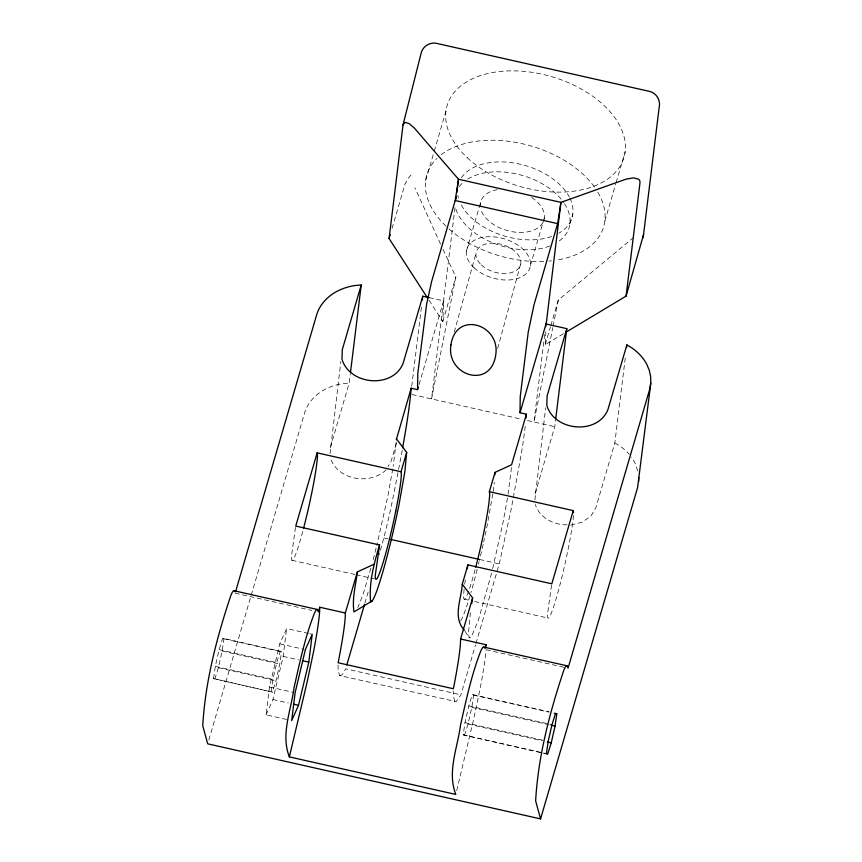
<?xml version="1.0" encoding="UTF-8"?>
<svg xmlns="http://www.w3.org/2000/svg" width="862" height="862" viewBox="0 0 862 862"><rect width="100%" height="100%" fill="white"/><g stroke="black" fill="none" stroke-linecap="round" stroke-linejoin="round"><path stroke-width="0.65" stroke-dasharray="4.31 3.23" d="M330.06 453.617L340.835 361.555M534.893 499.809L545.668 407.748M429.007 300.235L442.788 321.558L443.865 298.424L455.082 207.063M563.446 333.723L545.237 344.66L545.829 331.805M396.197 441.99L393.18 466.331M511.468 467.538L507.88 495.682M464.101 589.231L463.594 595.416A55.911 4.439 -77.3 0 0 475.382 568.532M286.561 719.447L266.078 714.835L269.494 687.003L279.762 643.86L286.615 628.549L308.38 633.451M266.078 714.835L272.931 699.513L283.199 656.37L286.615 628.549M330.265 447.669L349.196 383.03L350.328 373.752M411.713 386.273L421.637 305.46M429.276 297.649L443.564 300.87L431.528 398.912L455.858 276.961L442.809 248.956M470.34 612.613L468.465 633.419L469.24 637.912L471.245 637.126L478.345 620.317L491.803 572.357M493.204 491.502L494.335 482.311M544.709 334.575L533.966 422.014L552.801 327.603M535.097 493.861L554.762 426.701L555.57 420.074M570.763 525.087L582.119 522.2L590.966 516.058L595.901 507.578L614.832 442.939L625.564 355.5M213.528 678.566L215.317 666.348L219.11 649.625L222.687 638.225L280.29 651.219L281.562 651.801L279.773 664.031L275.98 680.721L272.403 692.121L213.528 678.566L272.403 692.121M214.8 679.127L218.377 667.738L222.159 651.036L223.948 638.807L222.687 638.225M271.142 691.561L272.931 679.331L276.724 662.619L280.29 651.219M547.672 754.207L463.196 734.877L464.984 722.647L468.777 705.935L472.344 694.535L549.062 711.829M464.467 735.437L468.034 724.037L471.826 707.336L473.615 695.117L472.344 694.535M464.683 584.199L465.652 577.799M392.76 468.939L387.684 496.911L376.813 545.366M492.795 493.991L487.547 523.536A78.647 6.249 -77.3 0 1 483.679 541.896M507.492 498.042L502.923 522.9L492.116 571.118M402.242 450.352C395.432 485.274 389.355 520.476 379.118 554.6M295.494 527.35L291.41 556.583A55.911 4.439 -77.3 0 0 303.198 529.699M551.561 585.104L547.467 614.337A55.911 4.439 -77.3 0 0 554.385 604.413A55.911 4.439 -77.3 0 0 567.983 549.881A55.998 4.45 -77.3 0 0 573.489 514.754M553.059 326.289L558.296 300.062L632.988 237.955M475.943 643.483L499.249 563.899L511.209 509.065L521.672 451.731A157.078 12.477 -77.3 0 0 525.378 424.966M456.72 790.562L473.594 719.544L480.069 688.9A75.36 5.991 -77.3 0 0 483.657 668.621A75.597 6.002 -77.3 0 0 485.996 650.153M373.214 559.589L376.478 546.659M497.665 348.528L520.799 263.416M454.274 332.053L475.986 253.32M370.854 568.241L363.096 594.327L357.849 607.559M208.83 739.962L304.706 412.575C307.422 403.75 313.693 396.509 321.31 391.467A53.132 41.462 7 0 1 343.011 383.558L349.196 383.03M392.059 228.376L405.054 184.005L408.383 178.068L411.217 174.846M425.612 180.675L433.888 152.402M434.265 151.119L445.923 111.295M396.369 443.305L391.068 461.385L387.986 466.687M419.072 384.506L443.564 300.87M442.788 321.558L455.858 276.961M466.385 251.154L480.317 203.572M364.831 603.378L368.591 590.535M530.399 265.582L544.331 218.011M569.933 223.786L572.831 213.873M545.237 344.66L550.462 326.817M550.829 325.545L558.296 300.062M338.023 665.087L338.152 670.216L339.606 675.539L456.17 701.646L460.901 694.826L475.565 644.765M604.833 221.092L615.748 183.832M616.125 182.55L625.155 151.712M386.133 469.865C370.013 485.306 338.001 480.274 330.48 458.325M567.121 524.839C553.824 525.163 539.515 517.728 535.313 504.518M339.606 675.539L340.932 675.657L342.613 674.116L345.662 668.837L460.901 694.826M412.036 394.516L522.146 419.352M527.404 420.537L554.762 426.701M383.999 537.91L387.932 538.793M479.606 559.47L499.249 563.899M291.97 560.289L354.853 574.469M356.168 574.771L369.27 577.723M370.574 578.014L374.507 578.908M464.155 599.122L469.391 600.308M474.639 601.482L548.027 618.043M235.154 593.142L311.872 610.436M486.114 649.732L564.136 667.328M309.663 633.742L312.216 634.324M279.762 643.86L304.081 649.345M223.948 638.807L281.562 651.801M473.615 695.117L549.019 712.12M283.199 656.37L298.564 659.839M219.11 649.625L276.724 662.619M468.777 705.935L551.992 724.694M222.159 651.036L279.773 664.031M471.826 707.336L548.534 724.64M215.317 666.348L272.931 679.331M464.984 722.647L542.995 740.242M218.377 667.738L275.98 680.721M468.034 724.037L542.144 740.749M269.494 687.003L293.823 692.488M463.196 734.877L542.5 752.763M543.803 753.054L546.4 753.636M272.931 699.513L288.296 702.983M614.832 442.939L619.961 446.02A53.132 41.462 7 0 1 629.249 454.36M465.103 631.307L469.24 637.912M454.856 701.528L453.39 696.205L453.261 691.076M440.547 244.086L414.945 187.83M637.826 470.964L634.626 462.129A53.132 41.462 7 0 0 631.501 457.183M460.588 620.769A78.647 6.249 -77.3 0 0 466.633 606.449A79.185 6.293 -77.3 0 0 469.79 596.461M483.129 544.353A78.647 6.249 -77.3 0 1 479.401 560.397M479.089 561.69A78.647 6.249 -77.3 0 1 478.464 564.265M477.182 569.383A78.647 6.249 -77.3 0 1 474.962 578.003A79.185 6.293 -77.3 0 1 470.943 592.55M569.911 198.249A59.241 36.743 16.3 0 1 558.738 233.257M551.615 236.49A59.241 36.743 16.3 0 1 460.545 203.518M458.412 197.851A59.241 36.743 16.3 0 1 457.841 195.318M461.407 177.787A59.241 36.743 16.3 0 1 515.638 163.284A59.241 36.743 16.3 0 1 569.34 197.107M531.628 197.441A32.918 20.408 16.3 0 1 529.225 231.533A32.918 20.408 16.3 0 1 480.759 209.11M480.317 206.858A32.918 20.408 16.3 0 1 497.245 189.683M564.47 203.658A59.241 36.743 16.3 0 1 557.983 241.845M549.87 245.982A59.241 36.743 16.3 0 1 455.513 207.764M459.22 186.677A59.241 36.743 16.3 0 1 463.648 182.001M467.71 179.07A59.241 36.743 16.3 0 1 563.802 202.667M597.829 192.183A92.159 57.151 16.3 0 1 556.561 260.119M551.454 260.83A92.159 57.151 16.3 0 1 548.911 261.078M543.696 261.423A92.159 57.151 16.3 0 1 446.893 227.029M445.891 226.081A92.159 57.151 16.3 0 1 436.98 158.382M441.128 154.783A92.159 57.151 16.3 0 1 596.342 189.791M473.981 267.705A32.918 20.408 16.3 0 0 528.654 270.625A32.918 20.408 16.3 0 0 492.525 236.77A32.918 20.408 16.3 0 0 473.981 267.705M481.308 264.903A23.037 14.288 16.3 0 0 519.581 266.951A23.037 14.288 16.3 0 0 494.292 243.246A23.037 14.288 16.3 0 0 481.308 264.903M467.204 157.649A92.159 57.151 16.3 0 0 620.284 165.827A92.159 57.151 16.3 0 0 519.129 71.029A92.159 57.151 16.3 0 0 467.204 157.649"/><path stroke-width="1.29" d="M546.185 324.09L560.936 202.365L625.963 179.177L633.354 177.874L638.494 179.113L639.755 180.6L640.013 182.55L626.071 296.119L565.731 332.355M396.315 439.739L411.163 388.212L417.564 389.656L418.318 387.081M396.358 438.78L406.681 452.453L404.871 471.579L399.214 503.613A78.647 6.249 -77.3 0 1 386.629 558.08A79.185 6.293 -77.3 0 1 374.884 595.771A78.647 6.249 -77.3 0 1 370.563 601.482C368.871 582.41 374.097 563.101 379.592 544.967L295.741 526.057L317.173 452.852L401.035 471.762L401.347 473.938A55.998 4.45 -77.3 0 1 395.777 511.037M494.896 474.811L495.014 472.376L511.597 464.769L526.413 414.202L520.012 412.758L520.239 396.552L528.255 331.967L534.052 304.642L557.639 223.635L560.936 202.365L458.498 179.253L414.374 128.093L409.073 123.535L404.914 122.382L403.028 124.958L389.085 238.515L427.552 297.993M417.564 389.656L417.801 373.451L426.679 303.93L431.614 281.54L455.201 200.534L458.498 179.253L456.871 192.495M411.163 388.212L410.765 393.137A157.078 12.477 -77.3 0 1 406.422 425.742L402.683 447.798M526.1 417.898L526.413 414.202M626.071 296.119L643.526 234.701M308.801 662.145L312.216 634.324L305.363 649.636L295.106 692.779L291.679 720.6L298.532 705.288L308.801 662.145L302.4 660.701M350.489 372.427L361.232 284.988L355.047 285.516A53.132 41.462 7 0 0 333.346 293.425C325.728 298.467 319.457 305.708 316.742 314.533L235.531 591.849M422.294 300.159L422.779 296.183L429.276 297.649M456.063 199.122L456.386 196.471M545.678 326.623L546.012 323.972L566.797 328.659L555.731 418.76M626.545 347.548L626.868 344.897L631.997 347.979A53.132 41.462 7 0 1 646.662 364.087L649.301 370.348L650.691 376.791L650.788 383.256L637.578 487.644L540.571 818.9L207.699 743.831L202.764 725.826C205.253 681.314 216.879 637.115 231.038 594.909A70.145 5.571 -77.3 0 1 233.731 590.675L317.518 609.52L318.369 611.901L319.737 607.225L345.339 613.001L345.231 617.149A75.597 6.002 -77.3 0 1 342.807 636.856A75.36 5.991 -77.3 0 1 339.229 657.135L338.119 662.749L453.358 688.749L454.468 683.124A75.36 5.991 -77.3 0 0 458.056 662.846A75.597 6.002 -77.3 0 0 460.47 643.138L460.588 638.99L472.624 597.883L462.269 584.199L467.926 564.89L551.809 583.811L573.241 510.606L489.368 491.685L495.014 472.376M643.171 237.707L659.214 106.996C660.82 100.132 656.122 92.676 649.183 91.318L436.668 43.391C429.847 41.818 422.606 46.473 421.098 53.293L403.028 124.958M555.042 726.106L556.82 713.887L555.559 713.305L551.992 724.694L548.189 741.417L546.4 753.636L547.672 754.207L551.249 742.807L555.042 726.106L551.141 725.222M373.936 564.276L357.385 571.894C355.769 585.093 351.89 598.605 354.002 611.923L372.255 600.846M462.269 584.199C461.429 599.241 452.345 617.407 464.413 630.208M471.697 603.572L472.624 597.883M650.788 383.256L649.614 389.602L568.036 668.212L567.185 665.83L483.388 646.985A70.145 5.571 -77.3 0 0 480.705 651.219C471.439 675.043 466.148 700.192 460.523 725.061C457.625 747.817 446.958 771.802 455.804 794.43L289.352 756.89C280.506 734.262 291.173 710.277 294.082 687.52C299.696 662.652 304.986 637.503 314.253 613.679A70.145 5.571 -77.3 0 1 316.947 609.445L317.518 609.52M379.592 544.967L375.261 575.493A55.911 4.439 -77.3 0 0 382.168 565.569A55.911 4.439 -77.3 0 0 395.777 511.037M467.193 568.78L467.926 564.89M289.352 756.89L307.141 682.004L313.617 651.36A75.36 5.991 -77.3 0 0 317.205 631.081A75.597 6.002 -77.3 0 0 319.63 611.373L319.737 607.225M361.232 284.988L342.3 349.627L341.966 359.152C349.519 385.12 392.781 389.096 403.114 363.344L422.779 296.183M389.085 238.515L390.195 234.712M345.339 613.001L357.385 571.894M401.035 471.762L406.681 452.453M346.793 664.99L364.454 604.661M520.012 412.758L546.012 323.972M566.797 328.659L547.133 395.82L546.799 405.345C554.352 431.312 597.614 435.288 607.936 409.536L626.868 344.897M485.166 648.278L486.19 644.765L460.588 638.99M567.185 665.83L566.603 665.744A70.145 5.571 -77.3 0 0 563.91 669.989C549.751 712.195 538.125 756.383 535.636 800.895L540.571 818.9M455.201 200.534L557.639 223.635M390.551 539.386L478.291 559.179M554.223 713.294L556.82 713.887M547.348 741.923L551.249 742.807M293.414 704.135L298.532 705.288M483.97 647.06L484.379 647.858M234.302 590.761L234.712 591.558M573.241 510.606L573.564 512.771M489.368 491.685L489.681 493.861A55.998 4.45 -77.3 0 1 484.11 530.949A55.911 4.439 -77.3 0 1 475.716 567.239M317.173 452.852L317.496 455.028A55.998 4.45 -77.3 0 1 311.925 492.116A55.911 4.439 -77.3 0 1 303.532 528.406M486.19 644.765L486.211 645.67M638.699 477.419L638.753 481.298M450.923 344.919C445.923 375.649 490.64 389.85 495.725 355.025C500.725 324.284 456.009 310.083 450.923 344.919"/></g></svg>
